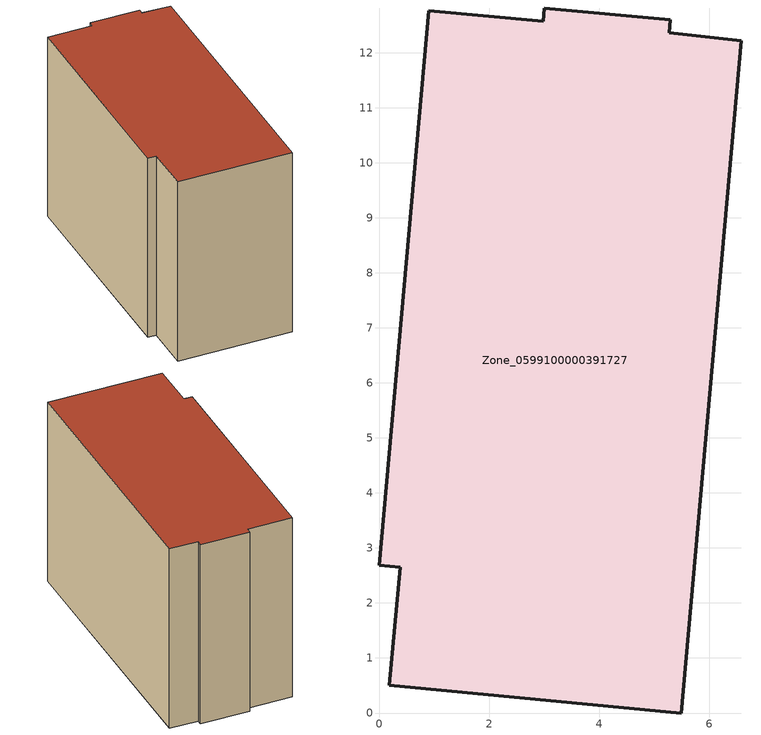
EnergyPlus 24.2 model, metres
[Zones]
Zone_0599100000391727
 floor ground (C_G): 0.38,2.65 0,2.69 0.9,12.77 2.98,12.58 3,12.82 5.29,12.6 5.27,12.36 6.58,12.22 5.49,0 0.19,0.5 z0
 wall outside (C_F): 5.27,12.36 5.29,12.6 3,12.82 2.98,12.58 0.9,12.77 0,2.69 0.38,2.65 0.19,0.5 5.49,0 6.58,12.22 5.27,12.36 z0:9.11
 roof outside (C_R): 5.49,0 6.58,12.22 5.27,12.36 5.29,12.6 3,12.82 2.98,12.58 0.9,12.77 0,2.69 0.38,2.65 0.19,0.5 z9.11
[BUILDING]
Pand.0599100000391727: North Axis=0; Terrain=City; Loads Convergence Tolerance Value=0.04; Temperature Convergence Tolerance Value=0.4; Solar Distribution=FullExterior; Maximum Number of Warmup Days=25; Minimum Number of Warmup Days=1
[Site:Location]
Rotterdam.The.Hague.AP_ZH_NLD Design_Conditions: Latitude=51.96; Longitude=4.45; Time Zone=1; Elevation=-4.5
[SITE:GROUNDTEMPERATURE:BUILDINGSURFACE]
18, 18, 18, 18, 18, 18, 18, 18, 18, 18, 18, 18
[MATERIAL] Thermal Absorptance=0.9; Solar Absorptance=0.7; Visible Absorptance=0.7
Name | Roughness | Thickness | Conductivity | Density | Specific Heat
G.TI.1992-2005 | MediumSmooth | 0.15 | 0.06 | 540 | 1210
F.TI.1992-2005 | Rough | 0.3 | 0.12 | 1920 | 840
R.TI.1992-2005 | MediumRough | 0.2 | 0.08 | 1500 | 1000
[CONSTRUCTION]
C_G: G.TI.1992-2005
C_F: F.TI.1992-2005
C_R: R.TI.1992-2005
[ZONE]
Zone_0599100000391727: Type=1; Multiplier=1; Ceiling Height=Autocalculate; Volume=Autocalculate; Floor Area=autocalculate; Part of Total Floor Area=Yes
[ZONEINFILTRATION:DESIGNFLOWRATE]
Infil_Zone_0599100000391727: Zone or ZoneList or Space or SpaceList=Zone_0599100000391727; Schedule=AlwaysOn; Design Flow Rate Calculation Method=Flow/Area; Flow Rate per Floor Area=0.0015; Constant Term Coefficient=1; Temperature Term Coefficient=0; Velocity Term Coefficient=0; Velocity Squared Term Coefficient=0
[HVACTEMPLATE:ZONE:IDEALLOADSAIRSYSTEM]
Zone_0599100000391727: Maximum Heating Supply Air Temperature=50; Minimum Cooling Supply Air Temperature=13; Maximum Heating Supply Air Humidity Ratio=0.0156; Minimum Cooling Supply Air Humidity Ratio=0.0077; Heating Limit=NoLimit; Cooling Limit=NoLimit; Dehumidification Control Type=ConstantSensibleHeatRatio; Cooling Sensible Heat Ratio=0.7; Dehumidification Setpoint=60; Humidification Control Type=None; Humidification Setpoint=30; Outdoor Air Method=None; Outdoor Air Flow Rate per Person=0.00944; Outdoor Air Flow Rate per Zone Floor Area=0; Outdoor Air Flow Rate per Zone=0; Demand Controlled Ventilation Type=None; Outdoor Air Economizer Type=NoEconomizer; Heat Recovery Type=None; Sensible Heat Recovery Effectiveness=0.7; Latent Heat Recovery Effectiveness=0.65
[ZONECONTROL:THERMOSTAT]
ThermostatControl_Zone_0599100000391727: Zone or ZoneList=Zone_0599100000391727; Control Type Schedule=DualSetpointControlType; Control 1=Thermostat_Zone_0599100000391727; Temperature Difference Between Cutout And Setpoint=0
[THERMOSTATSETPOINT:DUALSETPOINT]
Thermostat_Zone_0599100000391727: Heating Setpoint Temperature Schedule=HeatingSetpoint_Zone_0599100000391727; Cooling Setpoint Temperature Schedule=CoolingSetpoint_Zone_0599100000391727
[SCHEDULE:COMPACT]
HeatingSetpoint_Zone_0599100000391727: Through: 12/31, For: AllDays, Until: 24:00, 21
CoolingSetpoint_Zone_0599100000391727: Through: 12/31, For: AllDays, Until: 24:00, 24
DualSetpointControlType: Through: 12/31, For: AllDays, Until: 24:00, 4
AlwaysOn: Through: 12/31, For: AllDays, Until: 24:00, 1
